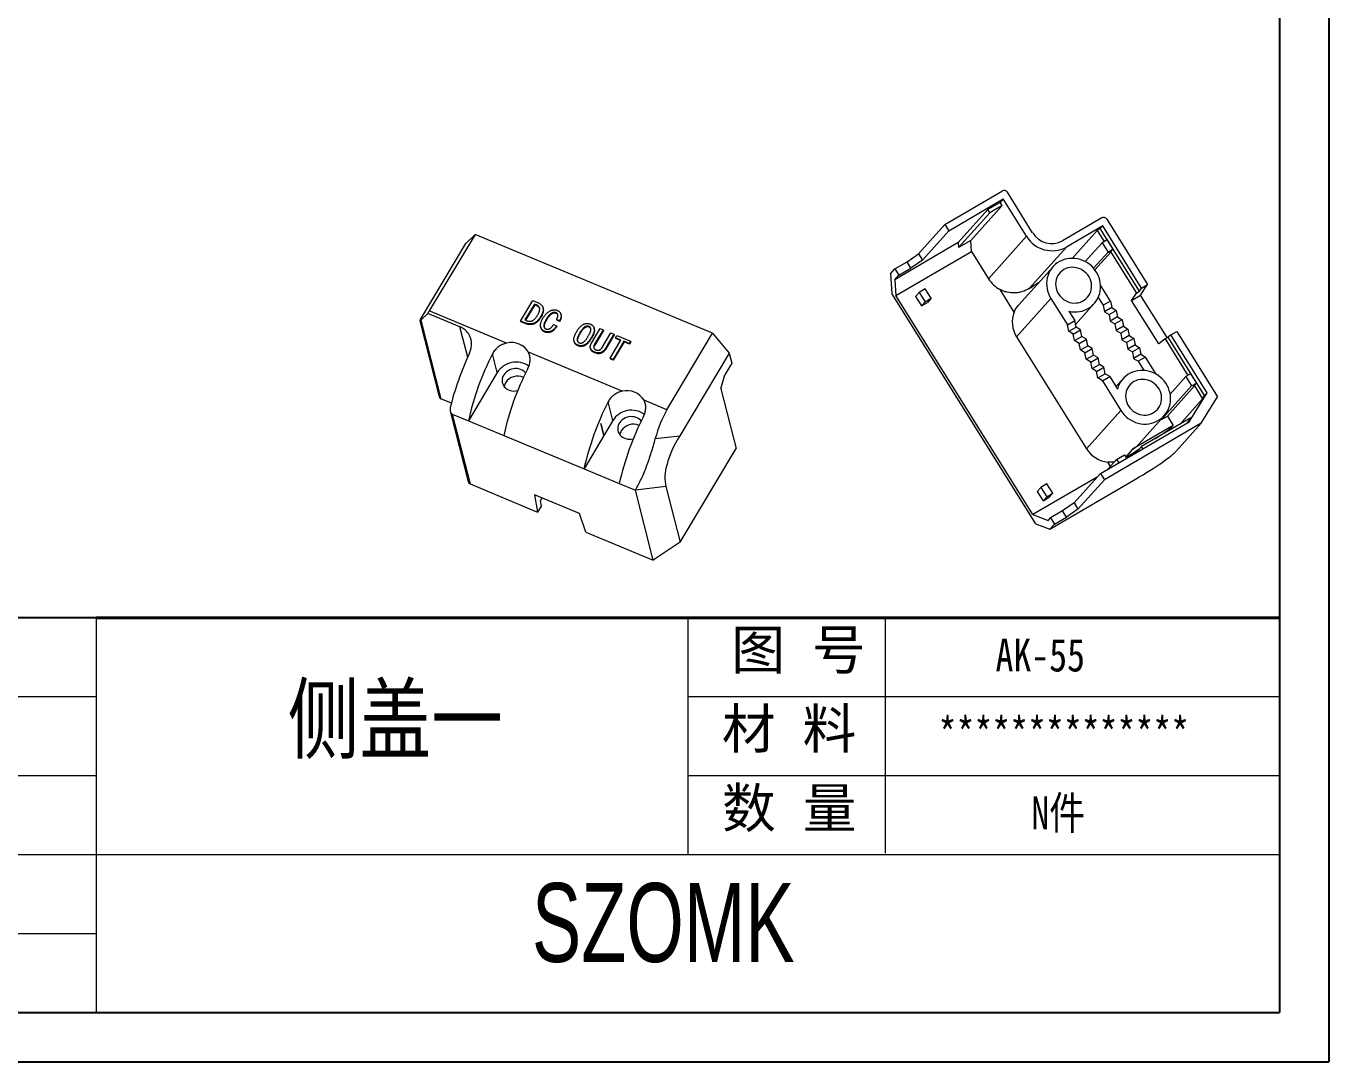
# Model space of a CAD drawing. Header units: inches. Extents: x 1287 to 2841, y 536 to 880.
# Drawn here: x 2518.6 to 2606.9, y 535.9 to 606.2 of the extents above; entities that cross this region are included whole.
import ezdxf

# ---------------------------------------------------------------- set-up
doc = ezdxf.new("R2010")
doc.units = ezdxf.units.IN
doc.layers.add('文字', color=81, linetype='Continuous')
doc.layers.add('粗实线', color=7, linetype='Continuous', lineweight=30)
doc.layers.add('细实线', color=3, linetype='Continuous', lineweight=9)
doc.styles.get("Standard").update_dxf_attribs({"font": 'txt', "bigfont": 'gbcbig.shx'})
doc.styles.add('宋体', font='', dxfattribs={"width": 0.8, "height": 3.5})
doc.styles.add('长仿宋', font='', dxfattribs={"width": 0.7, "height": 4})
doc.styles.get('宋体').set_extended_font_data('SimSun')
doc.styles.get('长仿宋').set_extended_font_data('SimSun')

msp = doc.modelspace()

# ---------------------------------------------------------------- linework, layer by layer
for p, q in [((2606.929, 676.436), (2606.929, 535.949)), ((2603.585, 673.091), (2603.585, 539.294)), ((2523.306, 566.053), (2483.167, 566.053)), ((2413.382, 539.294), (2603.585, 539.294)), ((2408.241, 535.949), (2606.929, 535.949))]:
    msp.add_line(p, q)
at = {"color": 7, "linetype": 'Continuous', "lineweight": 15}
for p, q in [((2580.88, 592.737), (2584.781, 595.01)), ((2586.833, 592.175), (2585.118, 594.918)), ((2581.144, 592.315), (2584.84, 594.468)), ((2582.631, 591.654), (2584.754, 594.016)), ((2584.623, 594.227), (2583.801, 593.748)), ((2584.754, 594.016), (2583.933, 593.537)), ((2584.84, 594.468), (2584.623, 594.227)), ((2584.754, 594.016), (2584.623, 594.227)), ((2586.422, 591.935), (2584.84, 594.468)), ((2583.801, 593.748), (2581.787, 591.508)), ((2583.933, 593.537), (2581.81, 591.176)), ((2583.933, 593.537), (2583.801, 593.748)), ((2591.526, 593.181), (2588.856, 591.626)), ((2591.863, 593.09), (2594.633, 588.658)), ((2579.089, 590.745), (2580.88, 592.737)), ((2579.353, 590.323), (2581.144, 592.315)), ((2580.88, 592.737), (2581.144, 592.315)), ((2591.584, 592.64), (2589.12, 591.204)), ((2591.216, 592.339), (2589.51, 590.442)), ((2591.421, 592.459), (2591.216, 592.339)), ((2591.216, 592.339), (2591.691, 591.579)), ((2591.421, 592.459), (2591.584, 592.64)), ((2594.079, 588.206), (2591.421, 592.459)), ((2594.222, 588.419), (2591.584, 592.64)), ((2545.301, 586.295), (2548.386, 591.452)), ((2549.009, 592.068), (2545.903, 586.877)), ((2548.386, 591.452), (2549.009, 592.068)), ((2565.128, 585.362), (2549.009, 592.068)), ((2581.787, 591.508), (2577.475, 588.995)), ((2581.787, 591.508), (2581.81, 591.176)), ((2582.631, 591.654), (2581.81, 591.176)), ((2582.684, 590.913), (2582.631, 591.654)), ((2586.422, 591.935), (2583.84, 589.063)), ((2590.4, 590.218), (2591.55, 591.497)), ((2591.879, 591.688), (2591.55, 591.497)), ((2591.55, 591.497), (2591.946, 590.864)), ((2591.879, 591.688), (2592.274, 591.055)), ((2577.551, 587.922), (2582.684, 590.913)), ((2578.311, 590.205), (2579.089, 590.745)), ((2579.089, 590.745), (2579.353, 590.323)), ((2582.684, 590.913), (2583.84, 589.063)), ((2586.599, 588.4), (2589.12, 591.204)), ((2590.963, 589.771), (2591.946, 590.864)), ((2591.056, 589.657), (2592.139, 590.862)), ((2591.946, 590.864), (2592.274, 591.055)), ((2592.057, 590.814), (2592.274, 591.055)), ((2592.057, 590.814), (2592.139, 590.862)), ((2592.139, 590.862), (2593.874, 588.086)), ((2577.185, 589.389), (2577.489, 589.727)), ((2577.489, 589.727), (2578.311, 590.205)), ((2577.489, 589.727), (2577.753, 589.305)), ((2577.753, 589.305), (2578.574, 589.783)), ((2578.574, 589.783), (2578.311, 590.205)), ((2579.353, 590.323), (2578.574, 589.783)), ((2588.216, 589.876), (2585.891, 587.29)), ((2577.185, 589.389), (2577.279, 588.062)), ((2577.475, 588.995), (2577.753, 589.305)), ((2577.475, 588.995), (2577.551, 587.922)), ((2592.109, 587.545), (2591.438, 588.618)), ((2594.156, 587.949), (2594.633, 588.658)), ((2594.222, 588.419), (2594.633, 588.658)), ((2587.04, 572.444), (2577.279, 588.062)), ((2586.838, 573.061), (2577.551, 587.922)), ((2579.136, 588.124), (2578.886, 587.846)), ((2578.886, 587.846), (2579.282, 587.213)), ((2579.546, 588.363), (2579.136, 588.124)), ((2579.136, 588.124), (2579.531, 587.491)), ((2579.531, 587.491), (2579.942, 587.73)), ((2579.942, 587.73), (2579.546, 588.363)), ((2579.942, 587.73), (2579.692, 587.452)), ((2585.578, 586.795), (2584.619, 588.329)), ((2588.071, 587.725), (2585.737, 585.13)), ((2588.071, 587.725), (2589.192, 585.931)), ((2591.282, 587.791), (2591.616, 587.258)), ((2593.54, 587.59), (2593.874, 588.086)), ((2593.54, 587.59), (2594.156, 587.949)), ((2593.874, 588.086), (2594.079, 588.206)), ((2594.079, 588.206), (2594.222, 588.419)), ((2595.957, 585.068), (2594.156, 587.949)), ((2551.155, 584.692), (2545.903, 586.877)), ((2552.102, 586.192), (2552.932, 587.58)), ((2553.045, 587.341), (2552.399, 586.261)), ((2553.058, 587.292), (2552.433, 586.247)), ((2552.932, 587.58), (2553.236, 587.454)), ((2553.143, 587.3), (2553.045, 587.341)), ((2553.045, 587.341), (2553.058, 587.292)), ((2553.156, 587.251), (2553.058, 587.292)), ((2553.143, 587.3), (2553.156, 587.251)), ((2553.637, 587.041), (2553.624, 587.09)), ((2579.531, 587.491), (2579.282, 587.213)), ((2579.282, 587.213), (2579.692, 587.452)), ((2589.289, 586.852), (2589.684, 586.218)), ((2589.737, 585.959), (2591.005, 587.369)), ((2592.109, 587.545), (2591.616, 587.258)), ((2591.616, 587.258), (2591.705, 586.82)), ((2592.198, 587.107), (2591.705, 586.82)), ((2591.705, 586.82), (2592.012, 586.624)), ((2592.012, 586.624), (2592.504, 586.912)), ((2592.109, 587.545), (2592.198, 587.107)), ((2592.198, 587.107), (2592.504, 586.912)), ((2592.504, 586.912), (2592.594, 586.474)), ((2595.387, 584.635), (2593.54, 587.59)), ((2545.261, 586.202), (2546.57, 581.058)), ((2545.802, 586.709), (2545.338, 586.25)), ((2545.338, 586.25), (2546.694, 580.922)), ((2547.984, 585.802), (2545.802, 586.709)), ((2552.405, 586.066), (2552.102, 586.192)), ((2552.102, 586.192), (2552.114, 586.143)), ((2552.417, 586.017), (2552.114, 586.143)), ((2552.399, 586.261), (2552.497, 586.22)), ((2552.405, 586.066), (2552.417, 586.017)), ((2553.46, 586.489), (2553.472, 586.44)), ((2553.838, 586.301), (2553.85, 586.252)), ((2554.331, 585.954), (2554.536, 585.868)), ((2554.5, 586.756), (2554.512, 586.707)), ((2554.732, 586.213), (2554.535, 586.295)), ((2554.535, 586.295), (2554.548, 586.246)), ((2554.744, 586.164), (2554.548, 586.246)), ((2554.732, 586.213), (2554.744, 586.164)), ((2554.849, 586.593), (2554.837, 586.642)), ((2589.192, 585.931), (2589.684, 586.218)), ((2589.281, 585.494), (2589.192, 585.931)), ((2589.774, 585.781), (2589.684, 586.218)), ((2592.012, 586.624), (2592.101, 586.187)), ((2592.594, 586.474), (2592.101, 586.187)), ((2592.101, 586.187), (2592.407, 585.991)), ((2592.9, 586.278), (2592.407, 585.991)), ((2592.407, 585.991), (2592.497, 585.554)), ((2592.594, 586.474), (2592.9, 586.278)), ((2592.9, 586.278), (2592.989, 585.841)), ((2553.462, 585.802), (2553.475, 585.753)), ((2553.733, 585.493), (2553.745, 585.444)), ((2554.536, 585.868), (2554.549, 585.82)), ((2556.122, 585.391), (2556.134, 585.343)), ((2556.738, 585.825), (2556.75, 585.776)), ((2556.898, 585.069), (2556.91, 585.02)), ((2556.91, 584.698), (2557.498, 585.681)), ((2557.098, 585.659), (2557.086, 585.708)), ((2557.703, 585.596), (2557.115, 584.613)), ((2557.715, 585.547), (2557.128, 584.564)), ((2557.498, 585.681), (2557.703, 585.596)), ((2557.632, 584.398), (2558.22, 585.381)), ((2557.703, 585.596), (2557.715, 585.547)), ((2558.425, 585.295), (2557.837, 584.313)), ((2558.438, 585.246), (2557.85, 584.264)), ((2558.22, 585.381), (2558.425, 585.295)), ((2558.425, 585.295), (2558.438, 585.246)), ((2558.547, 585.052), (2558.639, 585.206)), ((2558.904, 584.904), (2558.547, 585.052)), ((2558.547, 585.052), (2558.559, 585.003)), ((2558.639, 585.206), (2559.558, 584.824)), ((2562.022, 580.171), (2565.128, 585.362)), ((2565.128, 585.362), (2566.248, 584.022)), ((2585.737, 585.13), (2590.486, 577.532)), ((2589.281, 585.494), (2589.774, 585.781)), ((2589.587, 585.298), (2589.281, 585.494)), ((2589.587, 585.298), (2590.08, 585.585)), ((2589.677, 584.861), (2589.587, 585.298)), ((2589.677, 584.861), (2590.169, 585.148)), ((2590.08, 585.585), (2589.774, 585.781)), ((2590.169, 585.148), (2590.08, 585.585)), ((2590.476, 584.952), (2590.169, 585.148)), ((2592.989, 585.841), (2592.497, 585.554)), ((2592.497, 585.554), (2592.803, 585.358)), ((2593.296, 585.645), (2592.803, 585.358)), ((2592.803, 585.358), (2592.892, 584.921)), ((2593.385, 585.208), (2592.892, 584.921)), ((2592.989, 585.841), (2593.296, 585.645)), ((2593.296, 585.645), (2593.385, 585.208)), ((2593.385, 585.208), (2593.691, 585.012)), ((2596.018, 585.103), (2595.813, 584.984)), ((2596.201, 585.253), (2596.018, 585.103)), ((2598.497, 581.136), (2596.018, 585.103)), ((2596.201, 585.253), (2596.611, 585.492)), ((2598.66, 581.317), (2596.201, 585.253)), ((2596.611, 585.492), (2599.381, 581.06)), ((2555.722, 584.835), (2555.734, 584.786)), ((2555.98, 584.558), (2555.992, 584.509)), ((2556.835, 584.349), (2556.848, 584.3)), ((2557.115, 584.613), (2557.128, 584.564)), ((2557.837, 584.313), (2557.85, 584.264)), ((2558.165, 583.669), (2558.904, 584.904)), ((2559.109, 584.818), (2558.37, 583.584)), ((2559.121, 584.769), (2558.383, 583.535)), ((2558.883, 584.869), (2558.559, 585.003)), ((2559.465, 584.67), (2559.109, 584.818)), ((2559.109, 584.818), (2559.121, 584.769)), ((2559.478, 584.621), (2559.121, 584.769)), ((2559.558, 584.824), (2559.465, 584.67)), ((2559.465, 584.67), (2559.478, 584.621)), ((2559.57, 584.775), (2559.478, 584.621)), ((2559.558, 584.824), (2559.57, 584.775)), ((2589.983, 584.665), (2589.677, 584.861)), ((2589.983, 584.665), (2590.476, 584.952)), ((2590.072, 584.228), (2589.983, 584.665)), ((2590.072, 584.228), (2590.565, 584.515)), ((2590.379, 584.032), (2590.072, 584.228)), ((2590.379, 584.032), (2590.871, 584.319)), ((2590.565, 584.515), (2590.476, 584.952)), ((2590.871, 584.319), (2590.565, 584.515)), ((2590.961, 583.882), (2590.871, 584.319)), ((2592.892, 584.921), (2593.199, 584.725)), ((2593.691, 585.012), (2593.199, 584.725)), ((2593.199, 584.725), (2593.288, 584.288)), ((2593.781, 584.575), (2593.288, 584.288)), ((2593.288, 584.288), (2593.594, 584.092)), ((2594.087, 584.379), (2593.594, 584.092)), ((2593.691, 585.012), (2593.781, 584.575)), ((2593.781, 584.575), (2594.087, 584.379)), ((2594.087, 584.379), (2594.176, 583.942)), ((2595.813, 584.984), (2595.387, 584.635)), ((2595.813, 584.984), (2597.363, 582.504)), ((2550.517, 582.704), (2550.195, 583.969)), ((2558.997, 581.43), (2552.632, 584.078)), ((2557.121, 584.083), (2557.134, 584.034)), ((2558.37, 583.584), (2558.165, 583.669)), ((2558.165, 583.669), (2558.178, 583.62)), ((2558.383, 583.535), (2558.178, 583.62)), ((2558.37, 583.584), (2558.383, 583.535)), ((2566.248, 584.022), (2562.894, 578.414)), ((2566.422, 583.337), (2565.948, 582.544)), ((2566.248, 584.022), (2566.422, 583.337)), ((2590.468, 583.594), (2590.379, 584.032)), ((2590.468, 583.594), (2590.961, 583.882)), ((2590.774, 583.399), (2590.468, 583.594)), ((2590.774, 583.399), (2591.267, 583.686)), ((2590.864, 582.961), (2590.774, 583.399)), ((2591.267, 583.686), (2590.961, 583.882)), ((2591.357, 583.248), (2591.267, 583.686)), ((2593.594, 584.092), (2593.684, 583.655)), ((2594.176, 583.942), (2593.684, 583.655)), ((2593.684, 583.655), (2593.99, 583.459)), ((2594.483, 583.746), (2593.99, 583.459)), ((2593.99, 583.459), (2594.377, 582.84)), ((2594.176, 583.942), (2594.483, 583.746)), ((2595.206, 582.588), (2594.483, 583.746)), ((2550.517, 582.704), (2548.559, 579.431)), ((2565.685, 581.582), (2565.948, 582.544)), ((2590.864, 582.961), (2591.357, 583.248)), ((2591.17, 582.765), (2590.864, 582.961)), ((2591.17, 582.765), (2591.663, 583.053)), ((2591.259, 582.328), (2591.17, 582.765)), ((2591.259, 582.328), (2591.752, 582.615)), ((2591.663, 583.053), (2591.357, 583.248)), ((2591.566, 582.132), (2592.059, 582.419)), ((2591.752, 582.615), (2591.663, 583.053)), ((2592.059, 582.419), (2591.752, 582.615)), ((2592.059, 582.419), (2592.586, 581.575)), ((2596.161, 581.242), (2597.222, 582.421)), ((2597.55, 582.613), (2597.222, 582.421)), ((2597.222, 582.421), (2597.618, 581.788)), ((2597.55, 582.613), (2597.946, 581.98)), ((2565.685, 581.582), (2566.711, 577.549)), ((2591.566, 582.132), (2591.259, 582.328)), ((2591.566, 582.132), (2592.819, 580.127)), ((2592.965, 582.278), (2592.482, 581.741)), ((2595.566, 579.507), (2597.618, 581.788)), ((2595.977, 579.746), (2597.811, 581.786)), ((2597.618, 581.788), (2597.946, 581.98)), ((2597.729, 581.738), (2597.946, 581.98)), ((2597.729, 581.738), (2597.811, 581.786)), ((2597.811, 581.786), (2598.358, 580.911)), ((2547.405, 580.626), (2546.694, 580.922)), ((2558.359, 579.442), (2558.037, 580.706)), ((2562.022, 580.171), (2560.474, 580.815)), ((2598.358, 580.911), (2596.806, 579.185)), ((2597.447, 579.357), (2598.66, 581.317)), ((2598.266, 579.258), (2599.381, 581.06)), ((2598.358, 580.911), (2598.497, 581.136)), ((2598.497, 581.136), (2598.66, 581.317)), ((2547.332, 580.078), (2548.553, 575.278)), ((2547.47, 579.884), (2548.677, 575.142)), ((2547.47, 579.884), (2548.559, 579.431)), ((2592.819, 580.127), (2590.486, 577.532)), ((2594.006, 577.827), (2595.753, 579.771)), ((2595.566, 579.507), (2595.977, 579.746)), ((2595.977, 579.746), (2596.373, 579.113)), ((2548.559, 579.431), (2550.955, 578.434)), ((2557.754, 578.43), (2557.546, 579.246)), ((2557.546, 579.246), (2557.754, 578.43)), ((2557.546, 579.246), (2557.546, 579.246)), ((2558.359, 579.442), (2557.754, 578.43)), ((2591.432, 575.852), (2597.447, 579.357)), ((2598.266, 579.258), (2591.696, 575.43)), ((2596.373, 579.113), (2593.601, 577.498)), ((2597.563, 579.626), (2594.217, 577.677)), ((2595.546, 579.54), (2595.566, 579.507)), ((2596.373, 579.113), (2596.236, 578.961)), ((2596.236, 578.961), (2596.285, 578.882)), ((2596.591, 577.396), (2598.266, 579.258)), ((2597.367, 579.31), (2597.563, 579.626)), ((2550.955, 578.434), (2556.401, 576.169)), ((2557.754, 578.43), (2556.401, 576.169)), ((2557.754, 578.43), (2557.754, 578.43)), ((2561.236, 578.217), (2562.894, 578.414)), ((2562.914, 571.201), (2566.711, 577.549)), ((2592.528, 576.808), (2593.062, 577.119)), ((2593.062, 577.119), (2593.207, 576.886)), ((2594.217, 577.677), (2593.836, 577.253)), ((2594.31, 577.529), (2594.217, 577.677)), ((2591.929, 576.141), (2592.528, 576.808)), ((2592.11, 576.343), (2591.937, 576.62)), ((2592.528, 576.808), (2592.673, 576.575)), ((2556.401, 576.169), (2558.797, 575.172)), ((2591.217, 575.613), (2586.838, 573.061)), ((2588.002, 572.082), (2593.805, 575.464)), ((2591.432, 575.852), (2589.642, 573.861)), ((2589.905, 573.439), (2591.696, 575.43)), ((2591.432, 575.852), (2591.696, 575.43)), ((2548.677, 575.142), (2553.251, 573.239)), ((2558.797, 575.172), (2559.886, 574.719)), ((2561.093, 569.977), (2559.886, 574.719)), ((2561.954, 574.974), (2559.892, 574.728)), ((2561.954, 574.974), (2562.914, 571.201)), ((2587.393, 574.912), (2587.143, 574.634)), ((2587.143, 574.634), (2587.539, 574.001)), ((2587.803, 575.151), (2587.393, 574.912)), ((2587.393, 574.912), (2587.788, 574.279)), ((2587.788, 574.279), (2588.199, 574.518)), ((2588.199, 574.518), (2587.803, 575.151)), ((2588.199, 574.518), (2587.949, 574.24)), ((2556.099, 573.147), (2553.049, 574.416)), ((2553.049, 574.416), (2553.251, 573.239)), ((2553.489, 573.636), (2553.251, 573.239)), ((2553.547, 574.187), (2553.428, 573.989)), ((2553.428, 573.989), (2553.489, 573.636)), ((2553.543, 574.21), (2553.547, 574.187)), ((2587.788, 574.279), (2587.539, 574.001)), ((2587.539, 574.001), (2587.949, 574.24)), ((2589.642, 573.861), (2588.863, 573.321)), ((2589.642, 573.861), (2589.905, 573.439)), ((2556.519, 571.88), (2556.099, 573.147)), ((2586.838, 573.061), (2587.885, 572.668)), ((2587.885, 572.668), (2588.042, 572.842)), ((2588.863, 573.321), (2588.042, 572.842)), ((2588.042, 572.842), (2588.305, 572.42)), ((2588.305, 572.42), (2589.127, 572.899)), ((2589.127, 572.899), (2588.863, 573.321)), ((2589.905, 573.439), (2589.127, 572.899)), ((2556.519, 571.88), (2561.093, 569.977)), ((2587.04, 572.444), (2588.002, 572.082)), ((2588.002, 572.082), (2588.305, 572.42)), ((2562.914, 571.201), (2561.093, 569.977))]:
    msp.add_line(p, q, dxfattribs=at)
at = {"color": 8, "linetype": 'Continuous', "lineweight": 15}
for p, q in [((2548.511, 583.729), (2547.984, 585.802)), ((2593.601, 577.498), (2593.143, 576.989))]:
    msp.add_line(p, q, dxfattribs=at)
at = {"color": 7, "linetype": 'Continuous', "lineweight": 15, "flags": 128}
for points in [[(2589.289, 586.852), (2589.469, 586.819), (2589.65, 586.804), (2589.832, 586.807), (2590.011, 586.827), (2590.186, 586.866), (2590.355, 586.922), (2590.517, 586.994), (2590.67, 587.083), (2590.813, 587.186), (2590.944, 587.304), (2591.061, 587.435), (2591.165, 587.578), (2591.253, 587.73), (2591.325, 587.892), (2591.38, 588.061), (2591.418, 588.235), (2591.437, 588.413), (2591.439, 588.593), (2591.423, 588.774), (2591.389, 588.953), (2591.338, 589.129), (2591.269, 589.299), (2591.184, 589.463), (2591.084, 589.619), (2590.969, 589.765), (2590.841, 589.9), (2590.7, 590.022), (2590.549, 590.13), (2590.389, 590.224), (2590.221, 590.301), (2590.047, 590.363), (2589.869, 590.407), (2589.688, 590.433), (2589.506, 590.442), (2589.325, 590.433), (2589.148, 590.405), (2588.974, 590.361), (2588.807, 590.299), (2588.648, 590.221), (2588.499, 590.127), (2588.36, 590.018), (2588.234, 589.895), (2588.121, 589.76), (2588.023, 589.614), (2587.94, 589.458), (2587.874, 589.293), (2587.826, 589.123), (2587.794, 588.947), (2587.781, 588.768), (2587.785, 588.587), (2587.808, 588.407), (2587.848, 588.229), (2587.906, 588.055), (2587.98, 587.886), (2588.071, 587.725)], [(2588.951, 589.678), (2588.83, 589.596), (2588.72, 589.5), (2588.625, 589.39), (2588.544, 589.269), (2588.479, 589.138), (2588.431, 588.999), (2588.402, 588.855), (2588.39, 588.707), (2588.397, 588.557), (2588.423, 588.409), (2588.466, 588.264), (2588.527, 588.124), (2588.605, 587.992), (2588.697, 587.869), (2588.803, 587.758), (2588.922, 587.66), (2589.051, 587.577), (2589.189, 587.509), (2589.333, 587.458), (2589.481, 587.425), (2589.631, 587.41), (2589.78, 587.414), (2589.928, 587.435), (2590.07, 587.475), (2590.205, 587.532), (2590.332, 587.606), (2590.447, 587.695), (2590.55, 587.798), (2590.639, 587.914), (2590.712, 588.04), (2590.768, 588.175), (2590.807, 588.317), (2590.827, 588.464), (2590.829, 588.613), (2590.813, 588.762), (2590.778, 588.909), (2590.726, 589.052), (2590.657, 589.188), (2590.572, 589.315), (2590.472, 589.432), (2590.359, 589.537), (2590.235, 589.628), (2590.102, 589.704), (2589.961, 589.763), (2589.815, 589.805), (2589.665, 589.829), (2589.515, 589.835), (2589.366, 589.822), (2589.221, 589.792), (2589.082, 589.743), (2588.951, 589.678)], [(2552.44, 582.669), (2552.396, 582.72), (2552.31, 582.797), (2552.212, 582.861), (2552.103, 582.911), (2551.985, 582.946), (2551.862, 582.965), (2551.736, 582.968), (2551.61, 582.955), (2551.485, 582.925), (2551.366, 582.881), (2551.254, 582.822), (2551.152, 582.75), (2551.062, 582.666), (2550.985, 582.572), (2550.925, 582.471), (2550.881, 582.364), (2550.855, 582.254), (2550.847, 582.142), (2550.858, 582.032), (2550.887, 581.926), (2550.934, 581.825), (2550.997, 581.733), (2551.076, 581.651), (2551.168, 581.58), (2551.272, 581.523), (2551.386, 581.481), (2551.506, 581.454), (2551.631, 581.442), (2551.758, 581.448), (2551.884, 581.469), (2551.906, 581.475)], [(2592.819, 580.127), (2592.925, 579.975), (2593.044, 579.832), (2593.177, 579.702), (2593.321, 579.585), (2593.476, 579.481), (2593.639, 579.393), (2593.81, 579.321), (2593.985, 579.266), (2594.165, 579.228), (2594.346, 579.208), (2594.528, 579.206), (2594.707, 579.222), (2594.884, 579.255), (2595.055, 579.306), (2595.219, 579.373), (2595.375, 579.457), (2595.521, 579.557), (2595.656, 579.671), (2595.777, 579.798), (2595.885, 579.937), (2595.978, 580.087), (2596.054, 580.246), (2596.114, 580.413), (2596.157, 580.586), (2596.182, 580.763), (2596.189, 580.943), (2596.178, 581.123), (2596.149, 581.303), (2596.103, 581.48), (2596.039, 581.652), (2595.959, 581.818), (2595.863, 581.977), (2595.752, 582.126), (2595.628, 582.264), (2595.491, 582.39), (2595.343, 582.502), (2595.185, 582.6), (2595.019, 582.683), (2594.846, 582.749), (2594.669, 582.798), (2594.489, 582.829), (2594.307, 582.843), (2594.126, 582.839), (2593.947, 582.817), (2593.773, 582.778), (2593.604, 582.721), (2593.442, 582.647), (2593.29, 582.558), (2593.148, 582.453), (2593.018, 582.334), (2592.901, 582.203), (2592.798, 582.059), (2592.711, 581.906), (2592.64, 581.744), (2592.586, 581.575)], [(2593.699, 582.08), (2593.578, 581.998), (2593.469, 581.902), (2593.373, 581.792), (2593.292, 581.671), (2593.228, 581.54), (2593.18, 581.401), (2593.15, 581.257), (2593.139, 581.109), (2593.146, 580.959), (2593.172, 580.811), (2593.215, 580.666), (2593.276, 580.526), (2593.353, 580.394), (2593.446, 580.271), (2593.552, 580.16), (2593.671, 580.062), (2593.8, 579.979), (2593.937, 579.911), (2594.081, 579.86), (2594.229, 579.827), (2594.379, 579.812), (2594.529, 579.816), (2594.676, 579.837), (2594.819, 579.877), (2594.954, 579.934), (2595.08, 580.008), (2595.196, 580.097), (2595.299, 580.2), (2595.387, 580.316), (2595.46, 580.442), (2595.516, 580.577), (2595.555, 580.719), (2595.576, 580.866), (2595.578, 581.015), (2595.561, 581.164), (2595.527, 581.311), (2595.475, 581.454), (2595.405, 581.59), (2595.32, 581.717), (2595.221, 581.834), (2595.108, 581.939), (2594.984, 582.03), (2594.85, 582.106), (2594.709, 582.165), (2594.563, 582.207), (2594.414, 582.231), (2594.264, 582.237), (2594.115, 582.224), (2593.97, 582.194), (2593.831, 582.145), (2593.699, 582.08)], [(2560.282, 579.407), (2560.238, 579.458), (2560.152, 579.535), (2560.053, 579.599), (2559.944, 579.649), (2559.827, 579.684), (2559.704, 579.703), (2559.578, 579.706), (2559.451, 579.692), (2559.327, 579.663), (2559.208, 579.619), (2559.096, 579.56), (2558.993, 579.488), (2558.903, 579.404), (2558.827, 579.31), (2558.766, 579.209), (2558.723, 579.102), (2558.697, 578.991), (2558.689, 578.88), (2558.7, 578.77), (2558.729, 578.664), (2558.776, 578.563), (2558.839, 578.471), (2558.918, 578.389), (2559.01, 578.318), (2559.114, 578.261), (2559.228, 578.218), (2559.348, 578.191), (2559.473, 578.18), (2559.6, 578.185), (2559.726, 578.207), (2559.748, 578.212)], [(2557.754, 578.43), (2557.754, 578.43), (2557.754, 578.43), (2557.754, 578.43), (2557.754, 578.43), (2557.754, 578.43), (2557.754, 578.43), (2557.754, 578.43), (2557.754, 578.43)]]:
    msp.add_lwpolyline(points, dxfattribs=at)
at = {"color": 7, "linetype": 'Continuous', "lineweight": 15}
for centre, radius, start, end in [((2584.902, 594.788), 0.252, 31.0425, 118.62246), ((2591.647, 592.96), 0.252, 31.0425, 118.62246), ((2588.131, 592.955), 1.514, 211.02413, 298.64084), ((2588.153, 592.977), 2.02, 211.0425, 298.62246), ((2585.628, 590.182), 2.11, 212.03741, 241.43293), ((2552.331, 643.366), 64.773, 301.94121, 302.64432), ((2587.277, 586.118), 1.83, 158.26939, 212.67706), ((2551.483, 583.397), 1.335, 30.62743, 104.19728), ((2565.827, 575.819), 19.038, 154.73893, 166.30024), ((2566.939, 575.368), 18.824, 152.81129, 167.5347), ((2551.788, 581.905), 1.501, 54.50744, 147.85622), ((2569.335, 574.371), 18.824, 152.81129, 167.5347), ((2551.899, 581.489), 0.967, 65.62676, 147.4765), ((2551.715, 581.627), 0.738, 148.78282, 170.64413), ((2546.767, 581.111), 0.203, 195.16707, 249.07015), ((2574.781, 572.105), 18.824, 152.81129, 167.5347), ((2559.324, 580.135), 1.335, 30.62743, 104.19728), ((2559.63, 578.643), 1.501, 54.58469, 147.85344), ((2577.177, 571.109), 18.824, 152.81129, 167.5347), ((2559.741, 578.227), 0.967, 65.62676, 147.4765), ((2567.426, 619.936), 50.089, 303.63286, 305.11044), ((2559.557, 578.364), 0.738, 148.78282, 170.64413), ((2592.15, 578.568), 1.96, 211.90592, 263.78144), ((2559.166, 632.428), 65.066, 301.50371, 302.44985), ((2592.754, 578.954), 1.685, 300.20069, 318.02264), ((2548.75, 575.332), 0.203, 195.16707, 249.07015)]:
    msp.add_arc(centre, radius, start, end, dxfattribs=at)
for centre, major_axis, ratio, start_param, end_param in [((2543.902, 584.945), (3.738, 5.653), 0.097353, 5.093332, 5.12459), ((2545.456, 586.449), (0.193, 0.25), 0.12651, 2.327851, 3.898648), ((2565.819, 575.828), (0.017, 6.913), 0.706906, 0.893191, 1.219655), ((2569.658, 580.372), (7.401, 6.015), 0.392784, 2.318382, 2.961884), ((2587.902, 573.566), (8.852, 4.19), 0.106272, 5.390984, 6.034485), ((2565.252, 576.063), (5.8, 4.609), 0.420773, 2.316836, 2.318632)]:
    msp.add_ellipse(centre, major_axis=major_axis, ratio=ratio, start_param=start_param, end_param=end_param, dxfattribs=at)
for points, knots in [([(2586.599, 588.4), (2586.45, 588.307), (2586.293, 588.235), (2586.045, 588.157), (2585.96, 588.136), (2585.789, 588.106), (2585.704, 588.097), (2585.446, 588.088), (2585.271, 588.105), (2585.019, 588.164), (2584.937, 588.19), (2584.775, 588.251), (2584.696, 588.288), (2584.619, 588.329)], [0, 0, 0, 0, 0.25, 0.25, 0.375, 0.375, 0.5, 0.5, 0.75, 0.75, 0.875, 0.875, 1, 1, 1, 1]), ([(2553.246, 586.578), (2553.26, 586.602), (2553.287, 586.649), (2553.322, 586.717), (2553.35, 586.782), (2553.373, 586.843), (2553.387, 586.899), (2553.396, 586.951), (2553.398, 587), (2553.393, 587.044), (2553.381, 587.085), (2553.364, 587.123), (2553.341, 587.159), (2553.313, 587.193), (2553.278, 587.223), (2553.239, 587.252), (2553.194, 587.278), (2553.16, 587.292), (2553.143, 587.3)], [0, 0, 0, 0, 0.0939137, 0.180963, 0.2614179, 0.3350778, 0.402468, 0.4638712, 0.5205606, 0.5731898, 0.6233227, 0.6727159, 0.7227389, 0.7733035, 0.8258861, 0.8805453, 0.9385333, 1, 1, 1, 1]), ([(2553.386, 587.047), (2553.372, 587.075), (2553.342, 587.135), (2553.258, 587.203), (2553.19, 587.235), (2553.156, 587.251)], [0, 0, 0, 0, 0.30742, 0.653519, 1, 1, 1, 1]), ([(2553.236, 587.454), (2553.262, 587.443), (2553.313, 587.421), (2553.383, 587.381), (2553.445, 587.34), (2553.498, 587.296), (2553.543, 587.249), (2553.579, 587.199), (2553.607, 587.146), (2553.626, 587.09), (2553.636, 587.03), (2553.638, 586.965), (2553.63, 586.897), (2553.614, 586.824), (2553.588, 586.746), (2553.554, 586.664), (2553.512, 586.577), (2553.478, 586.519), (2553.46, 586.489)], [0, 0, 0, 0, 0.069234, 0.133997, 0.194671, 0.252104, 0.30692, 0.359589, 0.411002, 0.462155, 0.514596, 0.569923, 0.628981, 0.692282, 0.760761, 0.83472, 0.914197, 1, 1, 1, 1]), ([(2553.63, 587.04), (2553.639, 587.003), (2553.66, 586.912), (2553.624, 586.759), (2553.561, 586.596), (2553.502, 586.492), (2553.472, 586.44)], [0, 0, 0, 0, 0.181672, 0.454185, 0.727063, 1, 1, 1, 1]), ([(2553.614, 586.374), (2553.633, 586.405), (2553.669, 586.464), (2553.728, 586.547), (2553.787, 586.623), (2553.847, 586.691), (2553.909, 586.75), (2553.971, 586.802), (2554.035, 586.846), (2554.099, 586.882), (2554.164, 586.91), (2554.228, 586.931), (2554.291, 586.945), (2554.353, 586.953), (2554.414, 586.953), (2554.475, 586.946), (2554.535, 586.932), (2554.573, 586.918), (2554.592, 586.91)], [0, 0, 0, 0, 0.092205, 0.178611, 0.259467, 0.334725, 0.405172, 0.471102, 0.533277, 0.591841, 0.647832, 0.700703, 0.751535, 0.800933, 0.849838, 0.89856, 0.948567, 1, 1, 1, 1]), ([(2554.592, 586.91), (2554.608, 586.903), (2554.639, 586.889), (2554.681, 586.864), (2554.719, 586.835), (2554.752, 586.803), (2554.78, 586.767), (2554.804, 586.728), (2554.824, 586.686), (2554.838, 586.641), (2554.847, 586.593), (2554.85, 586.543), (2554.846, 586.492), (2554.836, 586.439), (2554.819, 586.385), (2554.796, 586.329), (2554.767, 586.271), (2554.744, 586.233), (2554.732, 586.213)], [0, 0, 0, 0, 0.059122, 0.116375, 0.172385, 0.227298, 0.282496, 0.338522, 0.395465, 0.4548, 0.515166, 0.576426, 0.639288, 0.70433, 0.772588, 0.844239, 0.919769, 1, 1, 1, 1]), ([(2585.578, 586.795), (2585.597, 586.839), (2585.636, 586.928), (2585.71, 587.055), (2585.794, 587.177), (2585.859, 587.252), (2585.891, 587.29)], [0, 0, 0, 0, 0.247156, 0.496016, 0.750286, 1, 1, 1, 1]), ([(2553.46, 586.489), (2553.441, 586.459), (2553.406, 586.401), (2553.348, 586.321), (2553.289, 586.25), (2553.227, 586.188), (2553.165, 586.134), (2553.101, 586.09), (2553.036, 586.054), (2552.969, 586.028), (2552.9, 586.01), (2552.832, 585.998), (2552.762, 585.993), (2552.692, 585.995), (2552.621, 586.002), (2552.549, 586.017), (2552.476, 586.037), (2552.429, 586.056), (2552.405, 586.066)], [0, 0, 0, 0, 0.0868453, 0.1675988, 0.2425886, 0.3120226, 0.3766706, 0.4371886, 0.4942877, 0.5492434, 0.6027007, 0.6559621, 0.7094059, 0.7633905, 0.8191291, 0.8767009, 0.9369516, 1, 1, 1, 1]), ([(2553.472, 586.44), (2553.454, 586.41), (2553.418, 586.352), (2553.36, 586.273), (2553.301, 586.201), (2553.24, 586.139), (2553.178, 586.085), (2553.114, 586.041), (2553.048, 586.005), (2552.981, 585.979), (2552.913, 585.961), (2552.844, 585.949), (2552.775, 585.944), (2552.704, 585.946), (2552.633, 585.953), (2552.562, 585.968), (2552.489, 585.989), (2552.442, 586.007), (2552.417, 586.017)], [0, 0, 0, 0, 0.0868453, 0.1675988, 0.2425886, 0.3120226, 0.3766706, 0.4371886, 0.4942877, 0.5492434, 0.6027007, 0.6559621, 0.7094059, 0.7633905, 0.8191291, 0.8767009, 0.9369516, 1, 1, 1, 1]), ([(2552.497, 586.22), (2552.515, 586.213), (2552.549, 586.2), (2552.601, 586.185), (2552.652, 586.175), (2552.701, 586.171), (2552.75, 586.171), (2552.798, 586.177), (2552.844, 586.187), (2552.89, 586.203), (2552.935, 586.225), (2552.979, 586.255), (2553.024, 586.292), (2553.069, 586.335), (2553.113, 586.386), (2553.158, 586.443), (2553.203, 586.508), (2553.231, 586.554), (2553.246, 586.578)], [0, 0, 0, 0, 0.06193, 0.120307, 0.175289, 0.228141, 0.278744, 0.328507, 0.377513, 0.427154, 0.478887, 0.535303, 0.596432, 0.663951, 0.737392, 0.817672, 0.905378, 1, 1, 1, 1]), ([(2553.733, 585.493), (2553.715, 585.501), (2553.681, 585.516), (2553.635, 585.545), (2553.594, 585.578), (2553.557, 585.615), (2553.525, 585.656), (2553.499, 585.701), (2553.478, 585.75), (2553.46, 585.804), (2553.45, 585.861), (2553.449, 585.923), (2553.455, 585.989), (2553.471, 586.058), (2553.494, 586.132), (2553.526, 586.209), (2553.566, 586.291), (2553.597, 586.346), (2553.614, 586.374)], [0, 0, 0, 0, 0.052182, 0.102997, 0.153018, 0.203295, 0.2536, 0.305613, 0.359049, 0.414918, 0.473394, 0.534337, 0.599069, 0.668523, 0.742472, 0.822342, 0.908195, 1, 1, 1, 1]), ([(2553.838, 586.301), (2553.824, 586.278), (2553.797, 586.232), (2553.762, 586.166), (2553.733, 586.103), (2553.71, 586.046), (2553.693, 585.992), (2553.681, 585.943), (2553.675, 585.898), (2553.676, 585.857), (2553.682, 585.82), (2553.691, 585.786), (2553.704, 585.755), (2553.72, 585.727), (2553.741, 585.702), (2553.765, 585.68), (2553.793, 585.662), (2553.814, 585.652), (2553.825, 585.647)], [0, 0, 0, 0, 0.105998, 0.203979, 0.293662, 0.376167, 0.450887, 0.519084, 0.580402, 0.635963, 0.68751, 0.735617, 0.781505, 0.825475, 0.868619, 0.911731, 0.955079, 1, 1, 1, 1]), ([(2553.85, 586.252), (2553.818, 586.196), (2553.754, 586.085), (2553.699, 585.937), (2553.683, 585.825), (2553.696, 585.777), (2553.701, 585.759)], [0, 0, 0, 0, 0.355197, 0.709924, 0.887271, 1, 1, 1, 1]), ([(2553.825, 585.647), (2553.833, 585.644), (2553.85, 585.638), (2553.876, 585.632), (2553.903, 585.629), (2553.932, 585.629), (2553.961, 585.632), (2553.991, 585.638), (2554.023, 585.647), (2554.055, 585.658), (2554.089, 585.674), (2554.122, 585.697), (2554.157, 585.725), (2554.191, 585.759), (2554.226, 585.799), (2554.261, 585.845), (2554.297, 585.897), (2554.319, 585.934), (2554.331, 585.954)], [0, 0, 0, 0, 0.041308, 0.082751, 0.124209, 0.166949, 0.210555, 0.256209, 0.304593, 0.355757, 0.410799, 0.471698, 0.539283, 0.614659, 0.697439, 0.789599, 0.890364, 1, 1, 1, 1]), ([(2554.5, 586.756), (2554.488, 586.76), (2554.464, 586.769), (2554.427, 586.777), (2554.389, 586.779), (2554.351, 586.777), (2554.312, 586.769), (2554.272, 586.756), (2554.231, 586.739), (2554.19, 586.716), (2554.148, 586.688), (2554.106, 586.653), (2554.063, 586.611), (2554.019, 586.562), (2553.974, 586.507), (2553.929, 586.444), (2553.883, 586.375), (2553.853, 586.327), (2553.838, 586.301)], [0, 0, 0, 0, 0.043892, 0.086511, 0.128347, 0.170523, 0.214318, 0.260033, 0.308106, 0.360057, 0.416389, 0.478289, 0.547099, 0.622845, 0.705838, 0.795901, 0.894045, 1, 1, 1, 1]), ([(2554.512, 586.707), (2554.5, 586.712), (2554.477, 586.72), (2554.44, 586.728), (2554.402, 586.73), (2554.363, 586.728), (2554.324, 586.72), (2554.284, 586.708), (2554.244, 586.69), (2554.203, 586.668), (2554.161, 586.639), (2554.118, 586.604), (2554.075, 586.562), (2554.031, 586.513), (2553.987, 586.458), (2553.942, 586.396), (2553.895, 586.327), (2553.866, 586.278), (2553.85, 586.252)], [0, 0, 0, 0, 0.043892, 0.086511, 0.128347, 0.170523, 0.214318, 0.260033, 0.308106, 0.360057, 0.416389, 0.478289, 0.547099, 0.622845, 0.705838, 0.795901, 0.894045, 1, 1, 1, 1]), ([(2554.535, 586.295), (2554.544, 586.309), (2554.56, 586.337), (2554.582, 586.379), (2554.599, 586.419), (2554.614, 586.457), (2554.624, 586.493), (2554.631, 586.526), (2554.634, 586.558), (2554.634, 586.588), (2554.63, 586.616), (2554.622, 586.642), (2554.611, 586.667), (2554.596, 586.689), (2554.577, 586.709), (2554.555, 586.727), (2554.529, 586.743), (2554.509, 586.751), (2554.5, 586.756)], [0, 0, 0, 0, 0.090441, 0.174773, 0.254451, 0.328365, 0.397051, 0.461785, 0.522226, 0.579008, 0.633024, 0.68456, 0.734971, 0.785158, 0.835783, 0.888052, 0.942145, 1, 1, 1, 1]), ([(2554.631, 586.593), (2554.628, 586.604), (2554.617, 586.635), (2554.575, 586.676), (2554.533, 586.697), (2554.512, 586.707)], [0, 0, 0, 0, 0.204206, 0.601703, 1, 1, 1, 1]), ([(2554.846, 586.592), (2554.853, 586.564), (2554.868, 586.498), (2554.851, 586.389), (2554.809, 586.273), (2554.766, 586.2), (2554.744, 586.164)], [0, 0, 0, 0, 0.194384, 0.462694, 0.73128, 1, 1, 1, 1]), ([(2555.908, 585.48), (2555.927, 585.511), (2555.963, 585.57), (2556.02, 585.653), (2556.077, 585.727), (2556.134, 585.792), (2556.192, 585.849), (2556.25, 585.898), (2556.307, 585.938), (2556.366, 585.969), (2556.424, 585.993), (2556.482, 586.01), (2556.54, 586.021), (2556.598, 586.026), (2556.657, 586.024), (2556.715, 586.015), (2556.774, 586.001), (2556.811, 585.987), (2556.83, 585.979)], [0, 0, 0, 0, 0.096764, 0.18644, 0.269263, 0.345784, 0.415802, 0.480414, 0.540088, 0.595159, 0.64746, 0.697555, 0.746814, 0.795245, 0.844153, 0.894315, 0.945877, 1, 1, 1, 1]), ([(2556.83, 585.979), (2556.849, 585.971), (2556.885, 585.955), (2556.934, 585.924), (2556.976, 585.891), (2557.013, 585.854), (2557.043, 585.812), (2557.066, 585.767), (2557.084, 585.719), (2557.095, 585.666), (2557.099, 585.608), (2557.095, 585.546), (2557.082, 585.479), (2557.061, 585.407), (2557.032, 585.329), (2556.996, 585.247), (2556.95, 585.159), (2556.916, 585.1), (2556.898, 585.069)], [0, 0, 0, 0, 0.054389, 0.106204, 0.156, 0.204562, 0.252955, 0.301695, 0.351349, 0.403301, 0.458129, 0.517823, 0.582432, 0.652633, 0.729473, 0.812665, 0.90276, 1, 1, 1, 1]), ([(2548.61, 583.944), (2548.652, 584.033), (2548.686, 584.125), (2548.738, 584.31), (2548.756, 584.405), (2548.774, 584.592), (2548.773, 584.684), (2548.754, 584.866), (2548.735, 584.956), (2548.679, 585.125), (2548.643, 585.206), (2548.551, 585.359), (2548.496, 585.431), (2548.374, 585.56), (2548.304, 585.618), (2548.152, 585.722), (2548.071, 585.766), (2547.984, 585.802)], [0, 0, 0, 0, 0.125, 0.125, 0.25, 0.25, 0.375, 0.375, 0.5, 0.5, 0.625, 0.625, 0.75, 0.75, 0.875, 0.875, 1, 1, 1, 1]), ([(2553.745, 585.444), (2553.705, 585.464), (2553.624, 585.505), (2553.537, 585.601), (2553.489, 585.687), (2553.481, 585.741), (2553.478, 585.754)], [0, 0, 0, 0, 0.302236, 0.604396, 0.906787, 1, 1, 1, 1]), ([(2554.536, 585.868), (2554.521, 585.844), (2554.49, 585.797), (2554.441, 585.732), (2554.391, 585.673), (2554.341, 585.622), (2554.29, 585.578), (2554.238, 585.541), (2554.186, 585.511), (2554.133, 585.489), (2554.08, 585.473), (2554.028, 585.461), (2553.977, 585.455), (2553.926, 585.452), (2553.876, 585.455), (2553.827, 585.463), (2553.779, 585.475), (2553.748, 585.487), (2553.733, 585.493)], [0, 0, 0, 0, 0.093421, 0.180389, 0.260863, 0.335247, 0.404408, 0.46896, 0.529335, 0.586259, 0.641015, 0.693927, 0.745261, 0.795433, 0.845873, 0.89626, 0.947433, 1, 1, 1, 1]), ([(2554.549, 585.82), (2554.533, 585.795), (2554.502, 585.748), (2554.453, 585.683), (2554.403, 585.624), (2554.353, 585.573), (2554.302, 585.529), (2554.25, 585.492), (2554.198, 585.462), (2554.145, 585.44), (2554.092, 585.424), (2554.04, 585.412), (2553.989, 585.406), (2553.938, 585.403), (2553.889, 585.406), (2553.84, 585.414), (2553.792, 585.426), (2553.761, 585.438), (2553.745, 585.444)], [0, 0, 0, 0, 0.093421, 0.180389, 0.260863, 0.335247, 0.404408, 0.46896, 0.529335, 0.586259, 0.641015, 0.693927, 0.745261, 0.795433, 0.845873, 0.89626, 0.947433, 1, 1, 1, 1]), ([(2555.98, 584.558), (2555.961, 584.566), (2555.925, 584.583), (2555.876, 584.613), (2555.833, 584.647), (2555.796, 584.685), (2555.766, 584.727), (2555.742, 584.773), (2555.724, 584.823), (2555.712, 584.877), (2555.708, 584.936), (2555.712, 584.999), (2555.724, 585.068), (2555.745, 585.141), (2555.774, 585.219), (2555.81, 585.302), (2555.855, 585.39), (2555.89, 585.45), (2555.908, 585.48)], [0, 0, 0, 0, 0.053795, 0.105029, 0.154957, 0.203675, 0.252113, 0.301436, 0.351866, 0.404562, 0.460341, 0.520202, 0.584994, 0.655478, 0.731823, 0.814431, 0.90385, 1, 1, 1, 1]), ([(2556.122, 585.391), (2556.106, 585.364), (2556.075, 585.312), (2556.035, 585.236), (2556.001, 585.166), (2555.974, 585.102), (2555.954, 585.044), (2555.941, 584.992), (2555.934, 584.947), (2555.936, 584.906), (2555.943, 584.871), (2555.952, 584.839), (2555.964, 584.811), (2555.98, 584.785), (2555.998, 584.762), (2556.02, 584.742), (2556.044, 584.725), (2556.063, 584.717), (2556.072, 584.712)], [0, 0, 0, 0, 0.119061, 0.228133, 0.326488, 0.415203, 0.493689, 0.56278, 0.623473, 0.675837, 0.723111, 0.767259, 0.809287, 0.84913, 0.887247, 0.924481, 0.962129, 1, 1, 1, 1]), ([(2556.134, 585.343), (2556.101, 585.285), (2556.034, 585.17), (2555.972, 585.02), (2555.942, 584.906), (2555.952, 584.856), (2555.956, 584.837)], [0, 0, 0, 0, 0.356038, 0.711775, 0.889607, 1, 1, 1, 1]), ([(2556.898, 585.069), (2556.879, 585.038), (2556.843, 584.979), (2556.786, 584.896), (2556.729, 584.822), (2556.672, 584.755), (2556.614, 584.698), (2556.557, 584.648), (2556.5, 584.607), (2556.442, 584.574), (2556.384, 584.549), (2556.326, 584.53), (2556.269, 584.518), (2556.211, 584.513), (2556.153, 584.514), (2556.095, 584.522), (2556.036, 584.536), (2555.999, 584.551), (2555.98, 584.558)], [0, 0, 0, 0, 0.096615, 0.186446, 0.269416, 0.346073, 0.416741, 0.481531, 0.541412, 0.59696, 0.649317, 0.699318, 0.748129, 0.796529, 0.844901, 0.894463, 0.945945, 1, 1, 1, 1]), ([(2556.072, 584.712), (2556.082, 584.709), (2556.101, 584.702), (2556.132, 584.696), (2556.163, 584.693), (2556.196, 584.695), (2556.229, 584.7), (2556.264, 584.71), (2556.299, 584.723), (2556.336, 584.74), (2556.374, 584.764), (2556.413, 584.796), (2556.454, 584.836), (2556.496, 584.885), (2556.541, 584.941), (2556.588, 585.006), (2556.636, 585.079), (2556.667, 585.131), (2556.684, 585.158)], [0, 0, 0, 0, 0.038109, 0.075561, 0.112612, 0.150578, 0.189943, 0.231246, 0.275079, 0.321587, 0.373626, 0.434213, 0.503498, 0.582304, 0.671517, 0.770452, 0.88019, 1, 1, 1, 1]), ([(2556.738, 585.825), (2556.728, 585.829), (2556.709, 585.836), (2556.678, 585.842), (2556.646, 585.845), (2556.613, 585.844), (2556.58, 585.839), (2556.545, 585.831), (2556.509, 585.818), (2556.472, 585.803), (2556.433, 585.781), (2556.394, 585.75), (2556.353, 585.711), (2556.31, 585.663), (2556.265, 585.607), (2556.218, 585.543), (2556.17, 585.47), (2556.138, 585.418), (2556.122, 585.391)], [0, 0, 0, 0, 0.038193, 0.07619, 0.113624, 0.151892, 0.191611, 0.233164, 0.277072, 0.32374, 0.375444, 0.435059, 0.503939, 0.582717, 0.671375, 0.770199, 0.879837, 1, 1, 1, 1]), ([(2556.75, 585.776), (2556.74, 585.78), (2556.721, 585.787), (2556.69, 585.793), (2556.659, 585.796), (2556.626, 585.795), (2556.592, 585.791), (2556.557, 585.782), (2556.522, 585.77), (2556.484, 585.754), (2556.446, 585.732), (2556.406, 585.701), (2556.365, 585.662), (2556.322, 585.614), (2556.277, 585.558), (2556.231, 585.494), (2556.182, 585.421), (2556.151, 585.37), (2556.134, 585.343)], [0, 0, 0, 0, 0.038193, 0.07619, 0.113624, 0.151892, 0.191611, 0.233164, 0.277072, 0.32374, 0.375444, 0.435059, 0.503939, 0.582717, 0.671375, 0.770199, 0.879837, 1, 1, 1, 1]), ([(2556.684, 585.158), (2556.7, 585.185), (2556.73, 585.237), (2556.771, 585.313), (2556.805, 585.382), (2556.832, 585.446), (2556.853, 585.503), (2556.866, 585.553), (2556.873, 585.598), (2556.872, 585.637), (2556.866, 585.67), (2556.857, 585.701), (2556.845, 585.729), (2556.829, 585.754), (2556.812, 585.776), (2556.79, 585.796), (2556.766, 585.812), (2556.747, 585.821), (2556.738, 585.825)], [0, 0, 0, 0, 0.120938, 0.231263, 0.330685, 0.419854, 0.498964, 0.568042, 0.627536, 0.678898, 0.724769, 0.768352, 0.809154, 0.848385, 0.886502, 0.923756, 0.961561, 1, 1, 1, 1]), ([(2556.864, 585.655), (2556.855, 585.679), (2556.833, 585.731), (2556.78, 585.76), (2556.75, 585.776)], [0, 0, 0, 0, 0.447792, 1, 1, 1, 1]), ([(2557.096, 585.658), (2557.098, 585.654), (2557.116, 585.611), (2557.111, 585.502), (2557.074, 585.345), (2557.002, 585.179), (2556.941, 585.073), (2556.91, 585.02)], [0, 0, 0, 0, 0.019616, 0.215406, 0.476719, 0.738321, 1, 1, 1, 1]), ([(2551.155, 584.692), (2551.052, 584.67), (2550.953, 584.637), (2550.764, 584.552), (2550.673, 584.498), (2550.508, 584.375), (2550.432, 584.304), (2550.299, 584.146), (2550.242, 584.06), (2550.195, 583.969)], [0, 0, 0, 0, 0.25, 0.25, 0.5, 0.5, 0.75, 0.75, 1, 1, 1, 1]), ([(2555.992, 584.509), (2555.95, 584.53), (2555.866, 584.572), (2555.774, 584.67), (2555.748, 584.749), (2555.736, 584.787)], [0, 0, 0, 0, 0.3436798, 0.6867867, 1, 1, 1, 1]), ([(2556.91, 585.02), (2556.891, 584.989), (2556.855, 584.93), (2556.798, 584.847), (2556.741, 584.773), (2556.684, 584.707), (2556.627, 584.649), (2556.57, 584.599), (2556.512, 584.558), (2556.454, 584.525), (2556.397, 584.5), (2556.339, 584.481), (2556.281, 584.469), (2556.223, 584.464), (2556.165, 584.465), (2556.107, 584.473), (2556.049, 584.488), (2556.011, 584.502), (2555.992, 584.509)], [0, 0, 0, 0, 0.096615, 0.186446, 0.269416, 0.346073, 0.416741, 0.481531, 0.541412, 0.59696, 0.649317, 0.699318, 0.748129, 0.796529, 0.844901, 0.894463, 0.945945, 1, 1, 1, 1]), ([(2557.121, 584.083), (2557.102, 584.092), (2557.065, 584.108), (2557.014, 584.136), (2556.968, 584.165), (2556.93, 584.198), (2556.897, 584.231), (2556.87, 584.267), (2556.85, 584.304), (2556.836, 584.343), (2556.828, 584.384), (2556.825, 584.426), (2556.826, 584.469), (2556.833, 584.513), (2556.844, 584.558), (2556.862, 584.604), (2556.883, 584.651), (2556.901, 584.682), (2556.91, 584.698)], [0, 0, 0, 0, 0.0775543, 0.1502127, 0.21836, 0.2823081, 0.3433198, 0.4014951, 0.4575135, 0.5135699, 0.5693489, 0.6251817, 0.6819037, 0.7408721, 0.8012446, 0.864387, 0.9303829, 1, 1, 1, 1]), ([(2557.134, 584.034), (2557.088, 584.056), (2556.998, 584.098), (2556.89, 584.187), (2556.864, 584.267), (2556.853, 584.302)], [0, 0, 0, 0, 0.358791, 0.716642, 1, 1, 1, 1]), ([(2557.115, 584.613), (2557.109, 584.602), (2557.096, 584.58), (2557.081, 584.548), (2557.069, 584.517), (2557.061, 584.487), (2557.056, 584.458), (2557.056, 584.431), (2557.058, 584.405), (2557.065, 584.38), (2557.074, 584.357), (2557.086, 584.336), (2557.101, 584.316), (2557.118, 584.297), (2557.138, 584.28), (2557.161, 584.264), (2557.186, 584.25), (2557.204, 584.242), (2557.213, 584.238)], [0, 0, 0, 0, 0.082229, 0.158937, 0.231008, 0.298555, 0.36252, 0.423464, 0.481178, 0.538371, 0.594461, 0.649125, 0.704881, 0.760598, 0.817504, 0.875742, 0.936276, 1, 1, 1, 1]), ([(2557.128, 584.564), (2557.114, 584.539), (2557.086, 584.487), (2557.063, 584.411), (2557.073, 584.365), (2557.077, 584.346)], [0, 0, 0, 0, 0.369621, 0.738498, 1, 1, 1, 1]), ([(2557.837, 584.313), (2557.828, 584.297), (2557.809, 584.266), (2557.776, 584.223), (2557.742, 584.185), (2557.706, 584.149), (2557.668, 584.119), (2557.628, 584.092), (2557.586, 584.069), (2557.542, 584.05), (2557.496, 584.035), (2557.447, 584.027), (2557.397, 584.023), (2557.346, 584.025), (2557.292, 584.031), (2557.236, 584.044), (2557.179, 584.061), (2557.141, 584.076), (2557.121, 584.083)], [0, 0, 0, 0, 0.069629, 0.135635, 0.19887, 0.259135, 0.318113, 0.374844, 0.430924, 0.486712, 0.542464, 0.598845, 0.65703, 0.717645, 0.781604, 0.849762, 0.922433, 1, 1, 1, 1]), ([(2557.85, 584.264), (2557.84, 584.248), (2557.821, 584.217), (2557.789, 584.175), (2557.754, 584.136), (2557.719, 584.101), (2557.68, 584.07), (2557.64, 584.043), (2557.598, 584.02), (2557.554, 584.001), (2557.508, 583.986), (2557.46, 583.978), (2557.41, 583.974), (2557.358, 583.976), (2557.304, 583.982), (2557.249, 583.995), (2557.191, 584.012), (2557.153, 584.027), (2557.134, 584.034)], [0, 0, 0, 0, 0.069629, 0.135635, 0.19887, 0.259135, 0.318113, 0.374844, 0.430924, 0.486712, 0.542464, 0.598845, 0.65703, 0.717645, 0.781604, 0.849762, 0.922433, 1, 1, 1, 1]), ([(2557.213, 584.238), (2557.223, 584.234), (2557.242, 584.226), (2557.271, 584.219), (2557.299, 584.213), (2557.328, 584.21), (2557.356, 584.209), (2557.384, 584.212), (2557.412, 584.217), (2557.44, 584.224), (2557.467, 584.235), (2557.494, 584.248), (2557.519, 584.265), (2557.544, 584.286), (2557.568, 584.309), (2557.59, 584.336), (2557.612, 584.366), (2557.626, 584.387), (2557.632, 584.398)], [0, 0, 0, 0, 0.063716, 0.124242, 0.182474, 0.239372, 0.295082, 0.350832, 0.405489, 0.461572, 0.518758, 0.576877, 0.637475, 0.701432, 0.76897, 0.841158, 0.917781, 1, 1, 1, 1]), ([(2552.591, 582.972), (2552.638, 583.064), (2552.675, 583.157), (2552.726, 583.347), (2552.742, 583.444), (2552.749, 583.634), (2552.742, 583.727), (2552.704, 583.909), (2552.673, 583.995), (2552.632, 584.078)], [0, 0, 0, 0, 0.25, 0.25, 0.5, 0.5, 0.75, 0.75, 1, 1, 1, 1]), ([(2558.997, 581.43), (2558.894, 581.407), (2558.795, 581.375), (2558.606, 581.29), (2558.514, 581.236), (2558.349, 581.112), (2558.274, 581.042), (2558.141, 580.883), (2558.084, 580.798), (2558.037, 580.706)], [0, 0, 0, 0, 0.25, 0.25, 0.5, 0.5, 0.75, 0.75, 1, 1, 1, 1]), ([(2560.433, 579.71), (2560.48, 579.801), (2560.516, 579.895), (2560.568, 580.084), (2560.584, 580.182), (2560.591, 580.371), (2560.584, 580.464), (2560.546, 580.647), (2560.515, 580.733), (2560.474, 580.815)], [0, 0, 0, 0, 0.25, 0.25, 0.5, 0.5, 0.75, 0.75, 1, 1, 1, 1]), ([(2547.331, 580.328), (2547.322, 580.29), (2547.317, 580.25), (2547.316, 580.17), (2547.32, 580.129), (2547.339, 580.047), (2547.354, 580.006), (2547.399, 579.933), (2547.432, 579.9), (2547.47, 579.884)], [0, 0, 0, 0, 0.25, 0.25, 0.5, 0.5, 0.75, 0.75, 1, 1, 1, 1]), ([(2559.892, 574.728), (2560.032, 574.967), (2560.164, 575.223), (2560.353, 575.63), (2560.414, 575.77), (2560.534, 576.057), (2560.593, 576.205), (2560.763, 576.654), (2560.868, 576.96), (2561.062, 577.582), (2561.153, 577.9), (2561.236, 578.217)], [0, 0, 0, 0, 0.25, 0.25, 0.375, 0.375, 0.5, 0.5, 0.75, 0.75, 1, 1, 1, 1]), ([(2592.374, 576.636), (2592.32, 576.627), (2592.176, 576.603), (2592.029, 576.613), (2591.937, 576.62)], [0, 0, 0, 0, 0.370147, 1, 1, 1, 1])]:
    msp.add_open_spline(points, degree=3, knots=knots, dxfattribs=at)
at = {"layer": '粗实线', "color": 7, "lineweight": 40}
msp.add_line((2603.585, 566.053), (2523.306, 566.053), dxfattribs=at)
at = {"layer": '细实线', "color": 7}
for p, q in [((2523.306, 566.053), (2523.306, 539.294)), ((2563.445, 566.053), (2563.445, 549.998)), ((2576.825, 566.053), (2576.825, 550.11)), ((2523.306, 560.702), (2483.167, 560.702)), ((2603.585, 560.702), (2563.445, 560.702)), ((2523.306, 555.35), (2483.167, 555.35)), ((2603.585, 555.35), (2563.445, 555.35)), ((2603.585, 549.998), (2483.167, 549.998)), ((2523.306, 544.646), (2483.167, 544.646))]:
    msp.add_line(p, q, dxfattribs=at)

# ---------------------------------------------------------------- texts
at = {"layer": '文字', "color": 0, "attachment_point": 1, "style": '宋体'}
for s, insert, char_height, width in [('{\\H1.111x;AK-55}', (2584.313, 564.655), 2.00696, 23.20269), ('侧盖一', (2536.298, 561.433), 4.4599, 57.01831), ('{\\H1.111x;**************}', (2580.453, 559.304), 2.00696, 23.20269), ('{\\H1.111x;N件}', (2586.741, 553.952), 2.00696, 23.20269)]:
    msp.add_mtext(s, dxfattribs=dict(at, insert=insert, char_height=char_height, width=width))
at = {"layer": '粗实线', "insert": (2552.872, 548.081), "char_height": 5.35189, "width": 60.01614, "attachment_point": 1, "style": '长仿宋'}
msp.add_mtext('{\\fSTXinwei|b0|i0|c134|p2;SZOMK}', dxfattribs=at)
at = {"layer": '细实线', "color": 7, "char_height": 2.67594, "attachment_point": 1}
for s, insert, width in [('{\\fSimSun|b0|i0|c134|p54;图 号}', (2566.388, 565.241), 13.37972), ('{\\fSimSun|b0|i0|c134|p54;材 料   }', (2565.754, 559.889), 13.37972), ('{\\fSimSun|b0|i0|c134|p54;数 量}', (2565.766, 554.511), 12.09026)]:
    msp.add_mtext(s, dxfattribs=dict(at, insert=insert, width=width))

doc.saveas('drawing.dxf')
